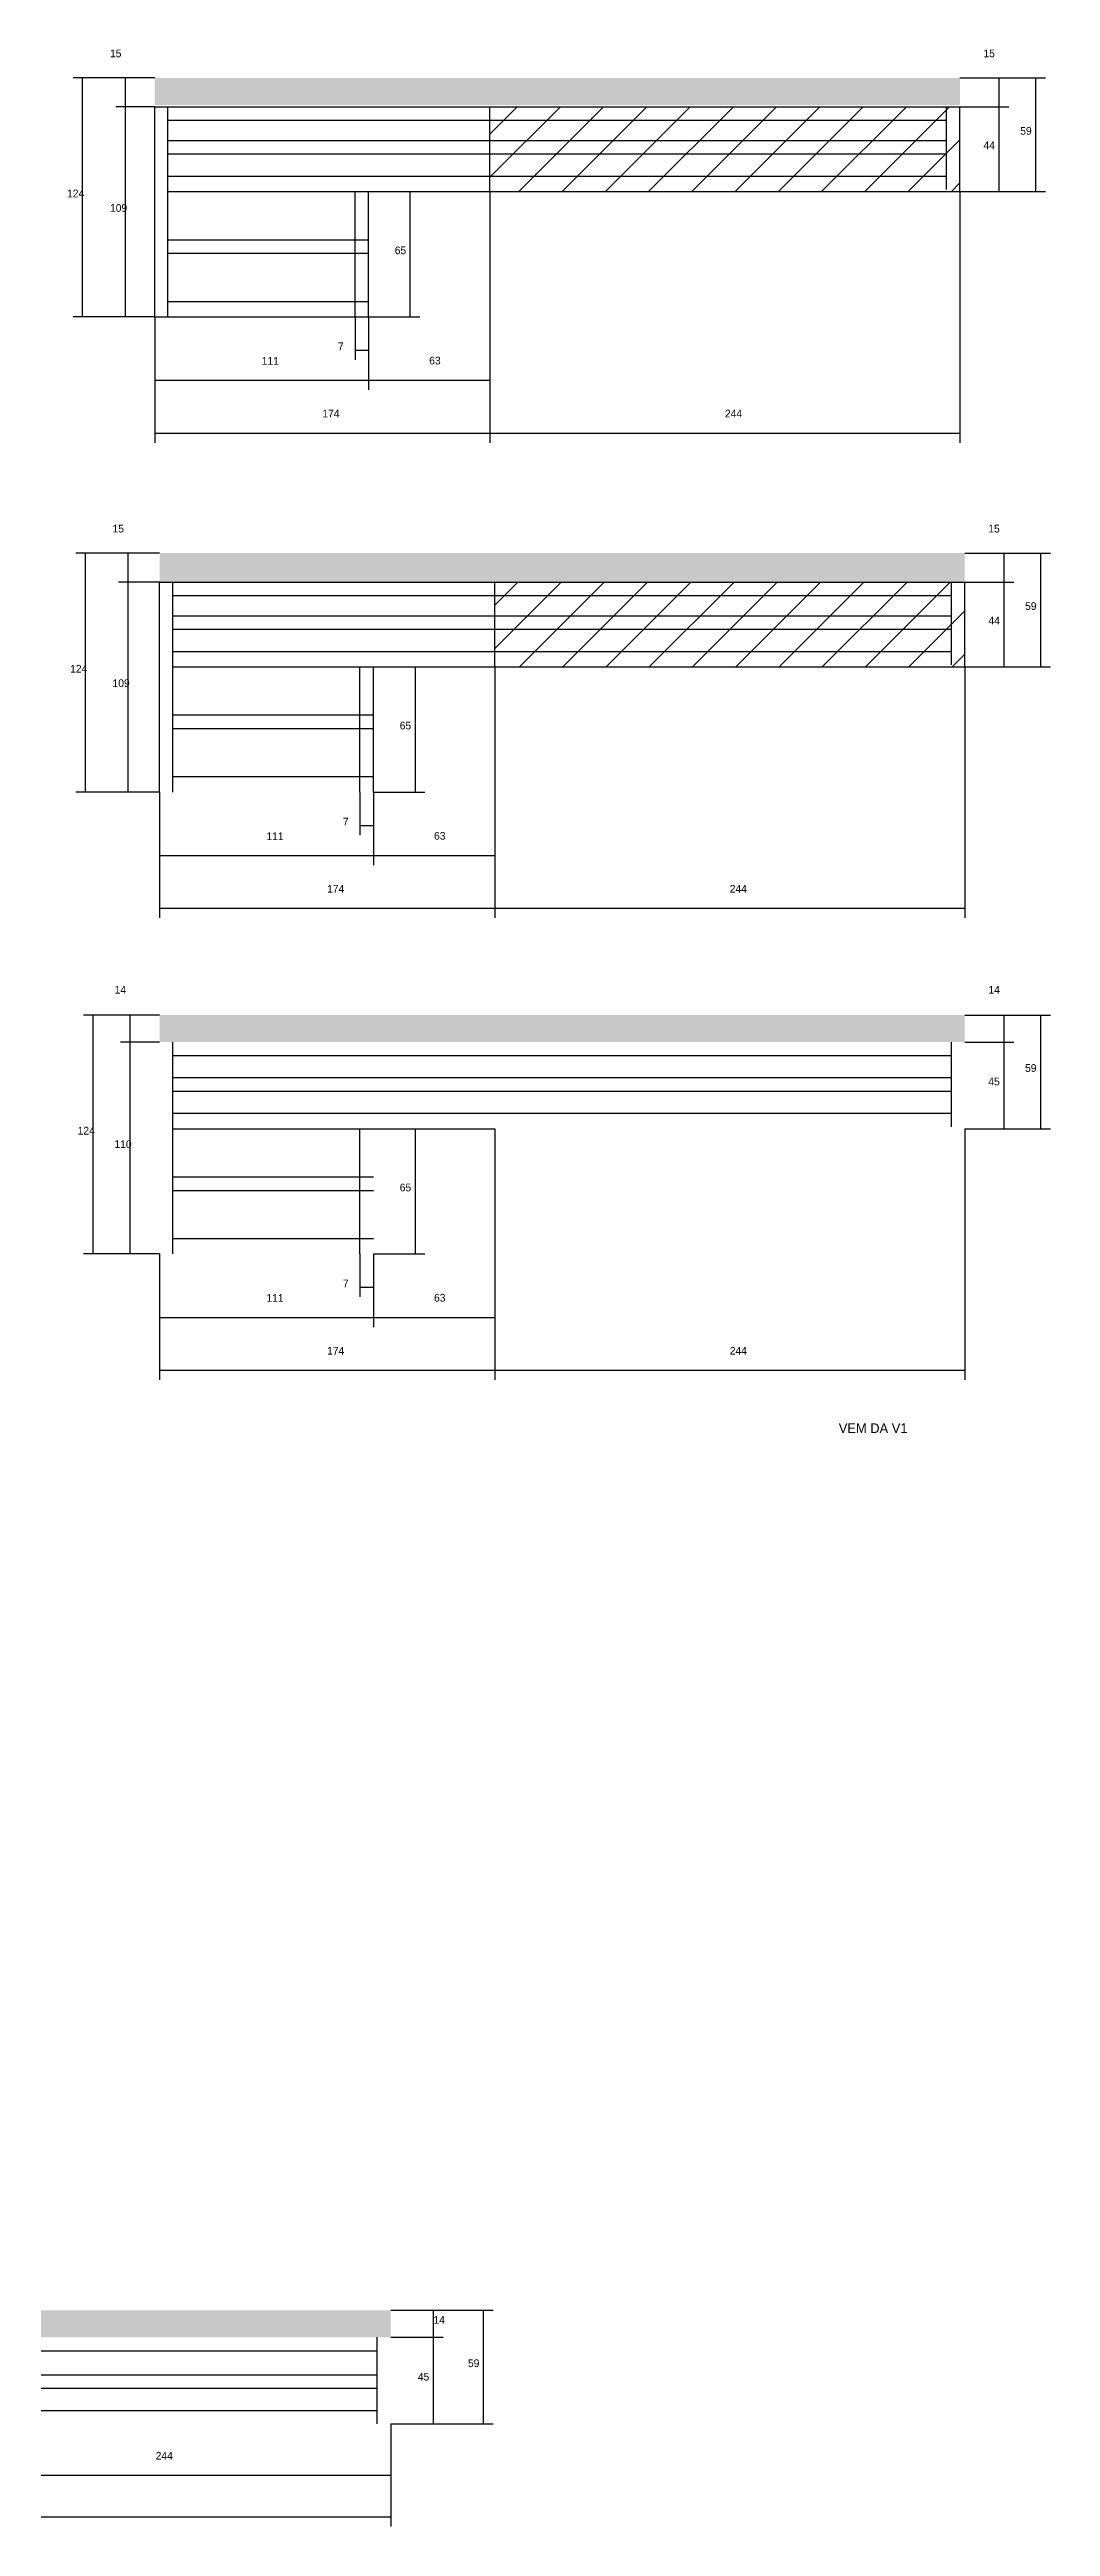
# Model space of a CAD drawing. Header units: metres. Extents: x 4352 to 8002, y 6939 to 8299.
# Drawn here: x 5955 to 6474, y 7007 to 8293 of the extents above; entities that cross this region are included whole.
import ezdxf

# ---------------------------------------------------------------- set-up
doc = ezdxf.new("R2010")
doc.units = ezdxf.units.M
for name, color, linetype in [('COTA', 4, 'Continuous'), ('Cota Seção (2x)', 4, 'Continuous'), ('Painéis', 200, 'Continuous'), ('REAPROVEITAMENTO', 251, 'Continuous'), ('SARR_2.2x7', 40, 'Continuous'), ('Texto Seção', 7, 'Continuous')]:
    doc.layers.add(name, color=color, linetype=linetype)

msp = doc.modelspace()

# ---------------------------------------------------------------- hatches: boundary and pattern name
at = {"layer": 'COTA'}
h = msp.add_hatch(dxfattribs=at)
h.set_pattern_fill('AR-CONC', scale=0.03)
h.paths.add_polyline_path([(6009.4, 8278), (6427.4, 8278), (6427.4, 8278), (6427.4, 8264), (6427.4, 8264), (6009.4, 8264), (6009.4, 8264), (6009.4, 8278)])
h = msp.add_hatch(dxfattribs=at)
h.set_pattern_fill('AR-CONC', scale=0.03)
h.paths.add_polyline_path([(6011.9, 8031.4), (6429.9, 8031.4), (6429.9, 8031.4), (6429.9, 8016.4), (6429.9, 8016.4), (6011.9, 8016.4), (6011.9, 8016.4), (6011.9, 8031.4)])
h = msp.add_hatch(dxfattribs=at)
h.set_pattern_fill('AR-CONC', scale=0.03)
h.paths.add_polyline_path([(6011.9, 7791.7), (6429.9, 7791.7), (6429.9, 7791.7), (6429.9, 7777.7), (6429.9, 7777.7), (6011.9, 7777.7), (6011.9, 7777.7), (6011.9, 7791.7)])
h = msp.add_hatch(dxfattribs=at)
h.set_pattern_fill('AR-CONC', scale=0.03)
h.paths.add_polyline_path([(5717.9, 7119.6), (5717.9, 7105.6), (5717.9, 7105.6), (6131.9, 7105.6), (6131.9, 7105.6), (6131.9, 7119.6), (6131.9, 7119.6), (5717.9, 7119.6)])
at = {"layer": 'REAPROVEITAMENTO'}
h = msp.add_hatch(dxfattribs=at)
h.set_pattern_fill('ANSI31', scale=5)
h.paths.add_polyline_path([(6183.4, 8263), (6183.4, 8219), (6183.4, 8219), (6427.4, 8219), (6427.4, 8219), (6427.4, 8263), (6427.4, 8263), (6183.4, 8263)])
h = msp.add_hatch(dxfattribs=at)
h.set_pattern_fill('ANSI31', scale=5)
h.paths.add_polyline_path([(6185.9, 8016.4), (6185.9, 7972.4), (6185.9, 7972.4), (6429.9, 7972.4), (6429.9, 7972.4), (6429.9, 8016.4), (6429.9, 8016.4), (6185.9, 8016.4)])

# ---------------------------------------------------------------- linework, layer by layer
at = {"layer": 'COTA'}
for p, q in [((6113.4, 8154), (6113.4, 8131.7)), ((6120.4, 8154), (6120.4, 8131.7)), ((6113.4, 8136.7), (6120.4, 8136.7)), ((6115.9, 7907.4), (6115.9, 7885.1)), ((6122.9, 7907.4), (6122.9, 7885.1)), ((6115.9, 7890.1), (6122.9, 7890.1)), ((6115.9, 7667.7), (6115.9, 7645.4)), ((6122.9, 7667.7), (6122.9, 7645.4)), ((6115.9, 7650.4), (6122.9, 7650.4)), ((6131.9, 7119.6), (6159.1, 7119.6)), ((6131.9, 7119.6), (6185.1, 7119.6)), ((6154.1, 7105.6), (6154.1, 7119.6)), ((6180.1, 7060.6), (6180.1, 7119.6)), ((6131.9, 7105.6), (6159.1, 7105.6)), ((6131.9, 7105.6), (6159.1, 7105.6)), ((6154.1, 7060.6), (6154.1, 7105.6)), ((6131.9, 7060.6), (6131.9, 7029.1)), ((6131.9, 7060.6), (6131.9, 7007.4)), ((6131.9, 7060.6), (6159.1, 7060.6)), ((6131.9, 7060.6), (6185.1, 7060.6)), ((5887.9, 7034.1), (6131.9, 7034.1)), ((5717.9, 7012.4), (6131.9, 7012.4))]:
    msp.add_line(p, q, dxfattribs=at)
at = {"layer": 'Cota Seção (2x)'}
for p, q in [((6009.4, 8278), (5967, 8278)), ((5972, 8154), (5972, 8278)), ((6009.4, 8278), (5989.3, 8278)), ((5994.3, 8263), (5994.3, 8278)), ((6427.4, 8278), (6452.7, 8278)), ((6427.4, 8278), (6471.8, 8278)), ((6447.7, 8263), (6447.7, 8278)), ((6466.8, 8219), (6466.8, 8278)), ((6009.4, 8263), (5989.3, 8263)), ((6009.4, 8263), (5989.3, 8263)), ((5994.3, 8154), (5994.3, 8263)), ((6427.4, 8263), (6452.7, 8263)), ((6427.4, 8263), (6452.7, 8263)), ((6447.7, 8219), (6447.7, 8263)), ((6120.4, 8219), (6147.1, 8219)), ((6142.1, 8154), (6142.1, 8219)), ((6183.4, 8219), (6183.4, 8088.7)), ((6183.4, 8219), (6183.4, 8088.7)), ((6427.4, 8219), (6427.4, 8088.7)), ((6427.4, 8219), (6452.7, 8219)), ((6427.4, 8219), (6471.8, 8219)), ((6009.4, 8154), (5967, 8154)), ((6009.4, 8154), (5989.3, 8154)), ((6009.4, 8154), (6009.4, 8088.7)), ((6009.4, 8154), (6009.4, 8116.1)), ((6120.4, 8154), (6147.1, 8154)), ((6120.4, 8154), (6120.4, 8116.1)), ((6120.4, 8154), (6120.4, 8116.1)), ((6183.4, 8154), (6183.4, 8116.1)), ((6009.4, 8121.1), (6120.4, 8121.1)), ((6120.4, 8121.1), (6183.4, 8121.1)), ((6009.4, 8093.7), (6183.4, 8093.7)), ((6183.4, 8093.7), (6427.4, 8093.7)), ((6011.9, 8031.4), (5968.5, 8031.4)), ((5973.5, 7907.4), (5973.5, 8031.4)), ((6011.9, 8031.4), (5990.6, 8031.4)), ((5995.6, 8016.4), (5995.6, 8031.4)), ((6429.9, 8031.4), (6455.3, 8031.4)), ((6429.9, 8031.4), (6474.4, 8031.4)), ((6450.3, 8016.4), (6450.3, 8031.4)), ((6469.4, 7972.4), (6469.4, 8031.4)), ((6011.9, 8016.4), (5990.6, 8016.4)), ((6011.9, 8016.4), (5990.6, 8016.4)), ((5995.6, 7907.4), (5995.6, 8016.4)), ((6429.9, 8016.4), (6455.3, 8016.4)), ((6429.9, 8016.4), (6455.3, 8016.4)), ((6450.3, 7972.4), (6450.3, 8016.4)), ((6122.9, 7972.4), (6149.7, 7972.4)), ((6144.7, 7907.4), (6144.7, 7972.4)), ((6185.9, 7972.4), (6185.9, 7842.1)), ((6185.9, 7972.4), (6185.9, 7842.1)), ((6429.9, 7972.4), (6429.9, 7842.1)), ((6429.9, 7972.4), (6455.3, 7972.4)), ((6429.9, 7972.4), (6474.4, 7972.4)), ((6011.9, 7907.4), (5968.5, 7907.4)), ((6011.9, 7907.4), (5990.6, 7907.4)), ((6011.9, 7907.4), (6011.9, 7842.1)), ((6011.9, 7907.4), (6011.9, 7869.5)), ((6122.9, 7907.4), (6149.7, 7907.4)), ((6122.9, 7907.4), (6122.9, 7869.5)), ((6122.9, 7907.4), (6122.9, 7869.5)), ((6185.9, 7907.4), (6185.9, 7869.5)), ((6011.9, 7874.5), (6122.9, 7874.5)), ((6122.9, 7874.5), (6185.9, 7874.5)), ((6011.9, 7847.1), (6185.9, 7847.1)), ((6185.9, 7847.1), (6429.9, 7847.1)), ((6011.9, 7791.7), (5972.5, 7791.7)), ((5977.5, 7667.7), (5977.5, 7791.7)), ((6011.9, 7791.7), (5991.6, 7791.7)), ((5996.6, 7777.7), (5996.6, 7791.7)), ((6429.9, 7791.7), (6455.3, 7791.7)), ((6429.9, 7791.7), (6474.4, 7791.7)), ((6450.3, 7777.7), (6450.3, 7791.7)), ((6469.4, 7732.7), (6469.4, 7791.7)), ((6011.9, 7777.7), (5991.6, 7777.7)), ((6011.9, 7777.7), (5991.6, 7777.7)), ((5996.6, 7667.7), (5996.6, 7777.7)), ((6429.9, 7777.7), (6455.3, 7777.7)), ((6429.9, 7777.7), (6455.3, 7777.7)), ((6450.3, 7732.7), (6450.3, 7777.7)), ((6122.9, 7732.7), (6149.7, 7732.7)), ((6144.7, 7667.7), (6144.7, 7732.7)), ((6185.9, 7732.7), (6185.9, 7602.4)), ((6185.9, 7732.7), (6185.9, 7602.4)), ((6429.9, 7732.7), (6429.9, 7602.4)), ((6429.9, 7732.7), (6455.3, 7732.7)), ((6429.9, 7732.7), (6474.4, 7732.7)), ((6011.9, 7667.7), (5972.5, 7667.7)), ((6011.9, 7667.7), (5991.6, 7667.7)), ((6011.9, 7667.7), (6011.9, 7602.4)), ((6011.9, 7667.7), (6011.9, 7629.8)), ((6122.9, 7667.7), (6149.7, 7667.7)), ((6122.9, 7667.7), (6122.9, 7629.8)), ((6122.9, 7667.7), (6122.9, 7629.8)), ((6185.9, 7667.7), (6185.9, 7629.8)), ((6011.9, 7634.8), (6122.9, 7634.8)), ((6122.9, 7634.8), (6185.9, 7634.8)), ((6011.9, 7607.4), (6185.9, 7607.4)), ((6185.9, 7607.4), (6429.9, 7607.4))]:
    msp.add_line(p, q, dxfattribs=at)
at = {"layer": 'Painéis'}
for p, q in [((6009.4, 8263), (6427.4, 8263)), ((6009.4, 8154), (6009.4, 8263)), ((6183.4, 8219), (6183.4, 8263)), ((6427.4, 8219), (6427.4, 8263)), ((6120.4, 8219), (6427.4, 8219)), ((6120.4, 8154), (6120.4, 8219)), ((6009.4, 8154), (6120.4, 8154)), ((6011.9, 8016.4), (6429.9, 8016.4)), ((6011.9, 7907.4), (6011.9, 8016.4)), ((6185.9, 7972.4), (6185.9, 8016.4)), ((6429.9, 7972.4), (6429.9, 8016.4)), ((6122.9, 7972.4), (6429.9, 7972.4)), ((6122.9, 7907.4), (6122.9, 7972.4))]:
    msp.add_line(p, q, dxfattribs=at)
at = {"layer": 'SARR_2.2x7'}
for p, q in [((6016.3, 8154), (6016.3, 8263)), ((6016.3, 8256), (6183.3, 8256)), ((6183.4, 8256), (6420.4, 8256)), ((6420.4, 8220), (6420.4, 8263)), ((6016.3, 8245.5), (6183.3, 8245.5)), ((6183.4, 8245.5), (6420.4, 8245.5)), ((6016.3, 8238.5), (6183.3, 8238.5)), ((6016.3, 8227), (6183.3, 8227)), ((6183.4, 8238.5), (6420.4, 8238.5)), ((6183.4, 8227), (6420.4, 8227)), ((6016.3, 8219), (6183.4, 8219)), ((6113.4, 8154), (6113.4, 8219)), ((6113.4, 8219), (6120.4, 8219)), ((6016.3, 8194), (6120.4, 8194)), ((6016.3, 8187), (6120.4, 8187)), ((6016.3, 8162), (6120.4, 8162)), ((6018.9, 7907.4), (6018.9, 8016.4)), ((6018.9, 8009.4), (6185.9, 8009.4)), ((6185.9, 8009.4), (6423, 8009.4)), ((6423, 7973.4), (6423, 8016.4)), ((6018.9, 7998.9), (6185.9, 7998.9)), ((6185.9, 7998.9), (6423, 7998.9)), ((6018.9, 7991.9), (6185.9, 7991.9)), ((6185.9, 7991.9), (6423, 7991.9)), ((6018.9, 7980.4), (6185.9, 7980.4)), ((6018.9, 7972.4), (6185.9, 7972.4)), ((6115.9, 7907.4), (6115.9, 7972.4)), ((6115.9, 7972.4), (6122.9, 7972.4)), ((6185.9, 7980.4), (6423, 7980.4)), ((6018.9, 7947.4), (6122.9, 7947.4)), ((6018.9, 7940.4), (6122.9, 7940.4)), ((6018.9, 7915.4), (6122.9, 7915.4)), ((6018.9, 7667.7), (6018.9, 7777.7)), ((6423, 7733.7), (6423, 7777.7)), ((6018.9, 7770.7), (6185.9, 7770.7)), ((6185.9, 7770.7), (6423, 7770.7)), ((6018.9, 7759.2), (6185.9, 7759.2)), ((6018.9, 7752.2), (6185.9, 7752.2)), ((6185.9, 7759.2), (6423, 7759.2)), ((6185.9, 7752.2), (6423, 7752.2)), ((6018.9, 7740.7), (6185.9, 7740.7)), ((6185.9, 7740.7), (6423, 7740.7)), ((6018.9, 7732.7), (6185.9, 7732.7)), ((6115.9, 7667.7), (6115.9, 7732.7)), ((6115.9, 7732.7), (6122.9, 7732.7)), ((6018.9, 7707.7), (6122.9, 7707.7)), ((6018.9, 7700.7), (6122.9, 7700.7)), ((6018.9, 7675.7), (6122.9, 7675.7)), ((5887.9, 7098.6), (6124.9, 7098.6)), ((6124.9, 7060.6), (6124.9, 7105.6)), ((5887.9, 7086.1), (6124.9, 7086.1)), ((5887.9, 7079.1), (6124.9, 7079.1)), ((5887.9, 7067.6), (6124.9, 7067.6))]:
    msp.add_line(p, q, dxfattribs=at)

# ---------------------------------------------------------------- texts
at = {"layer": 'COTA'}
for s, p in [('7', (6104.5, 8136.7)), ('7', (6107.1, 7890.1)), ('7', (6107.1, 7650.4)), ('14', (6154.1, 7112.6)), ('45', (6146, 7083.1)), ('59', (6172, 7090.1)), ('244', (6009.9, 7042.1))]:
    msp.add_text(s, height=4, dxfattribs=at).set_placement(p)
at = {"layer": 'Cota Seção (2x)'}
for s, p in [('15', (5986.2, 8288.7)), ('15', (6439.6, 8288.7)), ('59', (6458.7, 8248.5)), ('44', (6439.6, 8241)), ('124', (5963.9, 8216)), ('109', (5986.2, 8208.5)), ('65', (6134, 8186.5)), ('111', (6064.9, 8129.1)), ('63', (6151.9, 8129.3)), ('174', (6096.4, 8101.8)), ('244', (6305.4, 8101.8)), ('15', (5987.5, 8042.1)), ('15', (6442.1, 8042.1)), ('44', (6442.2, 7994.4)), ('59', (6461.2, 8001.9)), ('124', (5965.5, 7969.4)), ('109', (5987.5, 7961.9)), ('65', (6136.6, 7939.9)), ('111', (6067.4, 7882.5)), ('63', (6154.4, 7882.7)), ('174', (6098.9, 7855.2)), ('244', (6307.9, 7855.2)), ('14', (5988.6, 7802.8)), ('14', (6442.2, 7802.8)), ('59', (6461.2, 7762.2)), ('45', (6442.1, 7755.2)), ('124', (5969.4, 7729.7)), ('110', (5988.5, 7722.7)), ('65', (6136.6, 7700.2)), ('111', (6067.4, 7642.9)), ('63', (6154.4, 7643)), ('174', (6098.9, 7615.5)), ('244', (6307.9, 7615.5))]:
    msp.add_text(s, height=4, dxfattribs=at).set_placement(p)
at = {"layer": 'Texto Seção'}
msp.add_text('VEM DA V1', height=5, dxfattribs=at).set_placement((6364.5, 7574.8))

doc.saveas('drawing.dxf')
